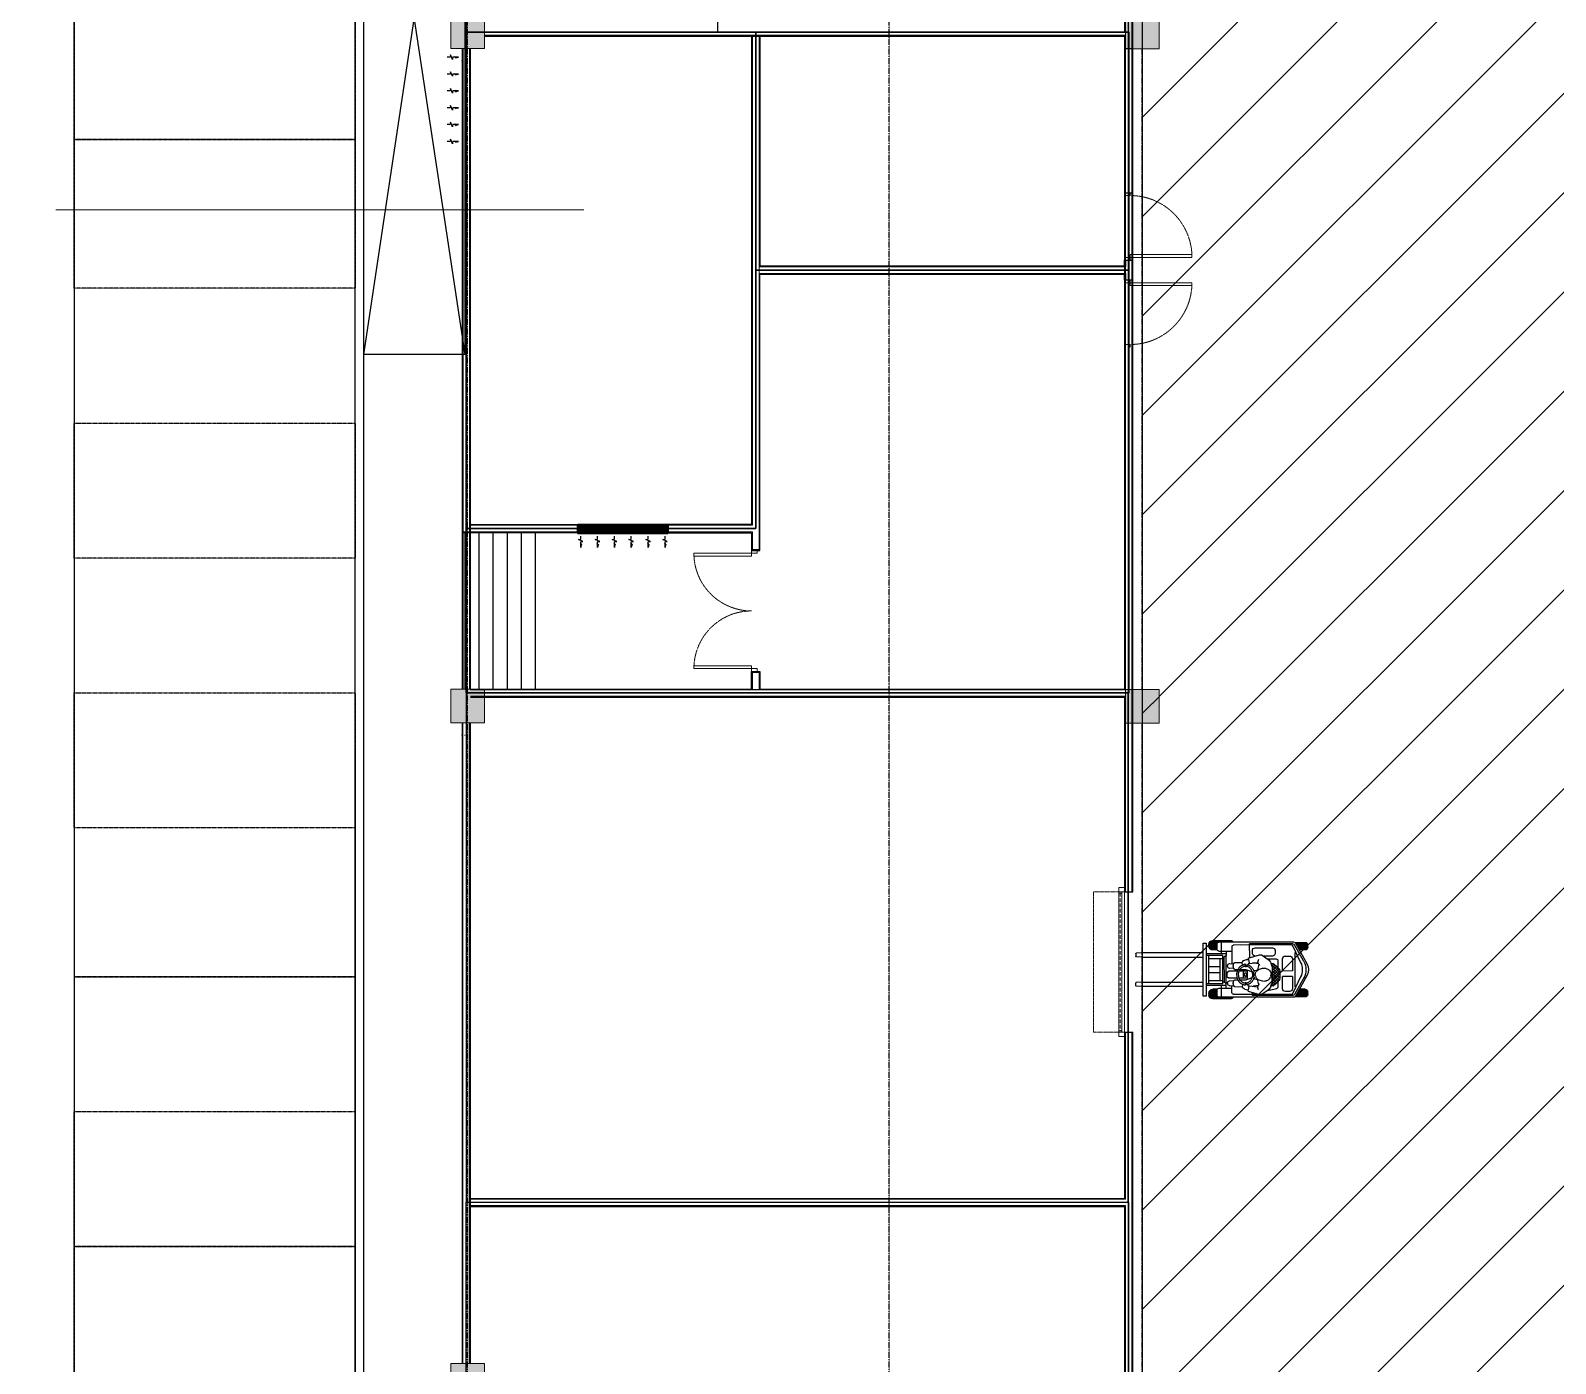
# Model space of a CAD drawing. Header units: inches. Extents: x 30871 to 1364211, y -265788 to 330728.
# Drawn here: x 167807 to 194935, y 198998 to 222717 of the extents above; entities that cross this region are included whole.
import ezdxf

# ---------------------------------------------------------------- set-up
doc = ezdxf.new("R2010")
doc.units = ezdxf.units.IN
doc.header["$MEASUREMENT"] = 0
doc.set_wipeout_variables(frame=1)
for name, pattern in [('$3$HIDDEN2', [0.1875, 0.125, -0.0625]), ('CENTER', [2, 1.25, -0.25, 0.25, -0.25]), ('DASH', [0.35, 0.25, -0.1]), ('HIDDEN2', [0.1875, 0.125, -0.0625]), ('XR_Phase 2$0$HIDDEN2', [0.1875, 0.125, -0.0625])]:
    doc.linetypes.add(name, pattern=pattern)
for name, color, linetype, lineweight in [('A-_ANOT----_T-', 7, 'Continuous', 0), ('A-_ANOTCOLMN_D-', 3, 'Continuous', 0), ('A-_AREAHTCH', 7, 'Continuous', 0), ('A-DETL-GENF', 1, 'Continuous', 9), ('A-DETL-GENF-HDLN', 1, 'DASH', 9), ('A-DOOR', 7, 'Continuous', 0), ('A-FLOR', 1, 'Continuous', 9)]:
    doc.layers.add(name, color=color, linetype=linetype, lineweight=lineweight)
for name, color, linetype in [('A-_ANOTGRID----_', 8, 'CENTER'), ('A-HATCH', 8, 'Continuous'), ('A-PARKING LOTS', 251, 'Continuous'), ('A-STAIR', 1, 'Continuous'), ('A-WALL', 7, 'Continuous'), ('M-DIFF-SUPP', 1, 'Continuous')]:
    doc.layers.add(name, color=color, linetype=linetype)
doc.layers.add('AREA-HID', color=7, linetype='Continuous', plot=False)

# ---------------------------------------------------------------- blocks, each defined once
blk = doc.blocks.new('A$C01DD107A')
for points in [[(-35700, 312), (-35700, -288), (-36300, -288), (-36300, 312)], [(-23700, 306), (-23700, -294), (-24300, -294), (-24300, 306)]]:
    blk.add_wipeout(points).dxf.layer = 'A-_ANOTCOLMN_D-'
for points in [[(-35700, -11688), (-35700, -12288), (-36300, -12288), (-36300, -11688)], [(-23700, -11694), (-23700, -12294), (-24300, -12294), (-24300, -11694)], [(-35700, -23688), (-35700, -24288), (-36300, -24288), (-36300, -23688)]]:
    blk.add_wipeout(points).translate(0, 0, 0).dxf.layer = 'A-_ANOTCOLMN_D-'
at = {"layer": 'A-_ANOTCOLMN_D-'}
h = blk.add_hatch(color=256, dxfattribs=at)
h.dxf.hatch_style = 1
h.paths.add_polyline_path([(-35700, -288), (-36300, -288), (-36300, 312), (-35700, 312)])
h = blk.add_hatch(color=256, dxfattribs=at)
h.dxf.hatch_style = 1
h.paths.add_polyline_path([(-23700, -294), (-24300, -294), (-24300, 306), (-23700, 306)])
h = blk.add_hatch(color=256, dxfattribs=at)
h.dxf.hatch_style = 1
h.paths.add_polyline_path([(-35700, -12288), (-36300, -12288), (-36300, -11688), (-35700, -11688)])
h = blk.add_hatch(color=256, dxfattribs=at)
h.dxf.hatch_style = 1
h.paths.add_polyline_path([(-23700, -12294), (-24300, -12294), (-24300, -11694), (-23700, -11694)])
h = blk.add_hatch(color=256, dxfattribs=at)
h.dxf.hatch_style = 1
h.paths.add_polyline_path([(-35700, -24288), (-36300, -24288), (-36300, -23688), (-35700, -23688)])
for points in [[(-35700, -288), (-36300, -288), (-36300, 312), (-35700, 312)], [(-23700, -294), (-24300, -294), (-24300, 306), (-23700, 306)]]:
    blk.add_lwpolyline(points, close=True, dxfattribs=at)
at = {"layer": 'A-_ANOTCOLMN_D-', "elevation": 0}
for points in [[(-35700, -12288), (-36300, -12288), (-36300, -11688), (-35700, -11688)], [(-23700, -12294), (-24300, -12294), (-24300, -11694), (-23700, -11694)], [(-35700, -24288), (-36300, -24288), (-36300, -23688), (-35700, -23688)]]:
    blk.add_lwpolyline(points, close=True, dxfattribs=at)
blk = doc.blocks.new('A$C3F4B6242_2')
at = {"color": 8, "linetype": 'Continuous'}
for p, q in [((259, 2069), (240, 2032)), ((320, 1970), (243, 2019)), ((356, 2041), (272, 2074)), ((320, 1970), (1297, 1463)), ((1334, 1534), (356, 2041)), ((1411, 1685), (980, 852)), ((1024, 829), (1456, 1662)), ((1456, 1662), (1411, 1685)), ((1487, 1612), (1560, 1658)), ((1508, 1601), (1585, 1651)), ((1606, 1640), (1528, 1591)), ((1626, 1630), (1549, 1580)), ((1860, 1508), (1585, 1651)), ((1, 1571), (20, 1608)), ((80, 1508), (4, 1558)), ((117, 1579), (33, 1612)), ((1058, 1002), (80, 1508)), ((117, 1579), (1094, 1073)), ((1399, 1444), (1169, 1000)), ((1617, 1331), (1355, 1467)), ((1684, 1330), (1369, 1494)), ((1594, 1287), (1376, 1400)), ((1478, 1595), (1491, 1621)), ((1611, 1537), (1482, 1603)), ((1483, 1603), (1487, 1517)), ((1615, 1546), (1486, 1612)), ((1503, 1592), (1507, 1501)), ((1574, 1466), (1507, 1501)), ((1528, 1490), (1524, 1582)), ((1548, 1479), (1544, 1571)), ((1569, 1469), (1565, 1561)), ((1647, 1619), (1569, 1569)), ((1624, 1563), (1579, 1475)), ((1588, 1493), (1585, 1550)), ((1667, 1608), (1590, 1559)), ((1592, 1435), (1800, 1327)), ((1723, 1579), (1613, 1367)), ((1688, 1598), (1659, 1579)), ((2854, 960), (1665, 1576)), ((1707, 1375), (1670, 1304)), ((1708, 1587), (1679, 1568)), ((1729, 1576), (1700, 1558)), ((1749, 1566), (1720, 1547)), ((1770, 1555), (1741, 1536)), ((1790, 1545), (1761, 1526)), ((1837, 1397), (1779, 1286)), ((1811, 1534), (1782, 1515)), ((1831, 1523), (1802, 1505)), ((1852, 1513), (1823, 1494)), ((1871, 1501), (1843, 1483)), ((1885, 1487), (1864, 1473)), ((2278, 1202), (1877, 1410)), ((1434, 1088), (1261, 1178)), ((1307, 1266), (1480, 1177)), ((1365, 955), (1549, 1310)), ((1617, 1331), (1387, 887)), ((1630, 1291), (1427, 900)), ((1670, 1304), (1440, 860)), ((1628, 1178), (1600, 1125)), ((1630, 1291), (1603, 1305)), ((1670, 1304), (1630, 1291)), ((1799, 1124), (1668, 1191)), ((1687, 1280), (1693, 1290)), ((1769, 1199), (1703, 1230)), ((1748, 1304), (1806, 1270)), ((1763, 1074), (1782, 1104)), ((1777, 1173), (1827, 1147)), ((1777, 1173), (1777, 1173)), ((1782, 1104), (1793, 1118)), ((1793, 1118), (1806, 1131)), ((1804, 1084), (1813, 1096)), ((1806, 1131), (1821, 1143)), ((1813, 1096), (1824, 1106)), ((1821, 1143), (1837, 1153)), ((1824, 1106), (1835, 1116)), ((1962, 1039), (1827, 1109)), ((1832, 1279), (1951, 1218)), ((1835, 1116), (1848, 1124)), ((1837, 1153), (1853, 1162)), ((1848, 1124), (1861, 1132)), ((1853, 1162), (1871, 1169)), ((1858, 1131), (1954, 1081)), ((1861, 1132), (1874, 1137)), ((1871, 1169), (1888, 1174)), ((1874, 1137), (1888, 1142)), ((1888, 1174), (1906, 1177)), ((1888, 1142), (1902, 1144)), ((1902, 1144), (1916, 1146)), ((1906, 1177), (1923, 1177)), ((1916, 1146), (1929, 1145)), ((1923, 1177), (1940, 1176)), ((1929, 1145), (1942, 1143)), ((1933, 1177), (1954, 1223)), ((1940, 1176), (1956, 1173)), ((1942, 1143), (1954, 1140)), ((1954, 1140), (1965, 1136)), ((1956, 1226), (1967, 1232)), ((1956, 1173), (1972, 1168)), ((1966, 1174), (1960, 1172)), ((1966, 1129), (1965, 1134)), ((1968, 1140), (1999, 1157)), ((1999, 1157), (1971, 1174)), ((1972, 1168), (1985, 1162)), ((2056, 1157), (1974, 1124)), ((1981, 1127), (2000, 1112)), ((1985, 1162), (1985, 1162)), ((2000, 1112), (2008, 1102)), ((2008, 1102), (2016, 1092)), ((2009, 1237), (2044, 1229)), ((2016, 1141), (2031, 1125)), ((2016, 1092), (2023, 1080)), ((2031, 1125), (2038, 1116)), ((2038, 1116), (2045, 1106)), ((2044, 1229), (2073, 1219)), ((2045, 1106), (2050, 1095)), ((2050, 1095), (2055, 1084)), ((2056, 1157), (2054, 1147)), ((2054, 1147), (2197, 1095)), ((2073, 1218), (2057, 1158)), ((2079, 1242), (2073, 1219)), ((2079, 1242), (2285, 1200)), ((2197, 1064), (2119, 1123)), ((2184, 1273), (2159, 1226)), ((2226, 1212), (2174, 1255)), ((2823, 942), (2184, 1273)), ((2234, 1133), (2196, 1096)), ((2197, 1095), (2197, 1052)), ((2787, 938), (2319, 1181)), ((2326, 1169), (2387, 1054)), ((2513, 972), (2365, 1096)), ((980, 852), (1024, 829)), ((1091, 849), (1078, 823)), ((1211, 765), (1082, 832)), ((1083, 831), (1087, 745)), ((1216, 774), (1087, 841)), ((1088, 840), (1160, 887)), ((1104, 821), (1108, 729)), ((1108, 830), (1185, 879)), ((1426, 833), (1111, 996)), ((1387, 887), (1125, 1023)), ((1206, 869), (1129, 819)), ((1226, 858), (1149, 808)), ((1247, 847), (1170, 798)), ((1252, 845), (1186, 879)), ((1238, 818), (1190, 787)), ((1192, 1044), (1410, 932)), ((1248, 836), (1202, 748)), ((1355, 870), (1245, 658)), ((1288, 849), (1497, 740)), ((1427, 900), (1401, 914)), ((1403, 789), (1440, 860)), ((1440, 860), (1427, 900)), ((1460, 670), (1600, 939)), ((1552, 1018), (1547, 1007)), ((1567, 954), (1628, 926)), ((1664, 997), (1601, 1034)), ((1744, 1016), (1613, 1085)), ((1635, 900), (1755, 838)), ((1691, 1006), (1742, 980)), ((1691, 1006), (1691, 1006)), ((1742, 987), (1743, 1006)), ((1743, 968), (1742, 987)), ((1743, 1006), (1746, 1024)), ((1745, 950), (1743, 968)), ((1750, 932), (1745, 950)), ((1746, 1024), (1750, 1042)), ((1750, 1042), (1756, 1059)), ((1757, 915), (1750, 932)), ((1750, 828), (1752, 816)), ((1779, 879), (1751, 832)), ((1756, 1059), (1763, 1074)), ((1765, 899), (1757, 915)), ((1763, 1074), (1763, 1074)), ((1775, 884), (1765, 899)), ((1771, 991), (1772, 1006)), ((1907, 932), (1771, 1002)), ((1771, 976), (1771, 991)), ((1773, 961), (1771, 976)), ((1772, 1006), (1775, 1021)), ((1772, 964), (1868, 914)), ((1776, 947), (1773, 961)), ((1775, 1021), (1779, 1035)), ((1786, 871), (1775, 884)), ((1780, 933), (1776, 947)), ((1779, 1035), (1783, 1048)), ((1786, 920), (1780, 933)), ((1783, 1048), (1789, 1061)), ((1793, 908), (1786, 920)), ((1798, 860), (1786, 871)), ((1789, 1061), (1804, 1084)), ((1789, 1061), (1789, 1061)), ((1801, 898), (1793, 908)), ((1798, 851), (1796, 862)), ((1824, 843), (1798, 860)), ((1810, 888), (1801, 898)), ((1831, 833), (1801, 846)), ((1830, 874), (1810, 888)), ((1824, 843), (1824, 843)), ((1827, 868), (1831, 833)), ((1835, 876), (1830, 874)), ((1864, 786), (1844, 873)), ((1900, 1071), (1845, 964)), ((1856, 862), (1845, 866)), ((1864, 830), (1853, 832)), ((1868, 859), (1856, 862)), ((1875, 828), (1864, 830)), ((1868, 914), (1989, 902)), ((1881, 858), (1868, 859)), ((1887, 828), (1875, 828)), ((1880, 1001), (1881, 1004)), ((1880, 998), (1880, 1001)), ((1880, 995), (1880, 998)), ((1880, 992), (1880, 995)), ((1881, 989), (1880, 992)), ((1881, 1004), (1882, 1006)), ((1881, 986), (1881, 989)), ((1882, 984), (1881, 986)), ((1894, 858), (1881, 858)), ((1882, 1006), (1883, 1009)), ((1884, 982), (1882, 984)), ((1883, 1009), (1884, 1012)), ((1884, 1012), (1887, 1016)), ((1884, 1012), (1884, 1012)), ((1885, 980), (1884, 982)), ((1887, 978), (1885, 980)), ((1887, 1016), (1889, 1019)), ((1890, 976), (1887, 978)), ((1899, 828), (1887, 828)), ((1889, 1019), (1891, 1021)), ((1892, 975), (1890, 976)), ((1890, 976), (1890, 976)), ((1891, 1021), (1893, 1023)), ((1895, 974), (1892, 975)), ((1893, 1023), (1895, 1025)), ((1908, 859), (1894, 858)), ((1895, 1025), (1898, 1026)), ((1897, 974), (1895, 974)), ((1899, 974), (1897, 974)), ((1898, 1026), (1900, 1028)), ((1902, 974), (1899, 974)), ((1911, 829), (1899, 828)), ((1900, 1028), (1903, 1028)), ((1904, 975), (1902, 974)), ((1903, 1028), (1905, 1029)), ((1907, 975), (1904, 975)), ((1905, 1029), (1908, 1029)), ((1962, 1039), (1907, 932)), ((1910, 977), (1907, 975)), ((1908, 1029), (1910, 1029)), ((1921, 862), (1908, 859)), ((1910, 1029), (1913, 1029)), ((1912, 978), (1910, 977)), ((1923, 831), (1911, 829)), ((1915, 980), (1912, 978)), ((1913, 1029), (1915, 1028)), ((1915, 1028), (1917, 1027)), ((1917, 982), (1915, 980)), ((1917, 1027), (1917, 1027)), ((1917, 1027), (1920, 1025)), ((1919, 984), (1917, 982)), ((1921, 987), (1919, 984)), ((1920, 1025), (1922, 1023)), ((1924, 991), (1921, 987)), ((1935, 866), (1921, 862)), ((1922, 1023), (1924, 1021)), ((1934, 835), (1923, 831)), ((1924, 1021), (1925, 1019)), ((1925, 994), (1924, 991)), ((1925, 1019), (1926, 1017)), ((1926, 997), (1925, 994)), ((1926, 1017), (1927, 1014)), ((1927, 999), (1926, 997)), ((1927, 1014), (1927, 1011)), ((1927, 1011), (1928, 1008)), ((1928, 1008), (1927, 1005)), ((1927, 1005), (1927, 1002)), ((1927, 1002), (1927, 999)), ((1946, 839), (1934, 835)), ((1948, 872), (1935, 866)), ((1958, 844), (1946, 839)), ((1961, 879), (1948, 872)), ((1954, 1081), (2034, 990)), ((1969, 849), (1958, 844)), ((1973, 888), (1961, 879)), ((1980, 856), (1969, 849)), ((1984, 897), (1973, 888)), ((1990, 863), (1980, 856)), ((1994, 908), (1984, 897)), ((2000, 871), (1990, 863)), ((2003, 919), (1994, 908)), ((2017, 888), (2000, 871)), ((2018, 942), (2003, 919)), ((2019, 899), (2013, 860)), ((2013, 860), (2051, 826)), ((2024, 955), (2018, 942)), ((2018, 942), (2018, 942)), ((2023, 1080), (2028, 1067)), ((2029, 968), (2024, 955)), ((2033, 934), (2025, 918)), ((2028, 1067), (2032, 1054)), ((2032, 981), (2029, 968)), ((2031, 732), (2051, 826)), ((2032, 1054), (2035, 1039)), ((2035, 996), (2032, 981)), ((2033, 934), (2041, 950)), ((2035, 1039), (2037, 1025)), ((2037, 1010), (2035, 996)), ((2037, 1025), (2037, 1010)), ((2051, 901), (2048, 878)), ((2052, 850), (2067, 811)), ((2052, 825), (2121, 762)), ((2053, 966), (2082, 993)), ((2055, 1084), (2059, 1073)), ((2059, 1073), (2063, 1061)), ((2065, 986), (2062, 974)), ((2063, 1061), (2065, 1048)), ((2065, 1048), (2067, 1036)), ((2066, 998), (2065, 986)), ((2067, 1011), (2066, 998)), ((2067, 1036), (2067, 1023)), ((2067, 1023), (2067, 1011)), ((2071, 938), (2087, 954)), ((2082, 993), (2131, 982)), ((2113, 967), (2153, 977)), ((2197, 1052), (2131, 982)), ((2133, 982), (2224, 962)), ((2197, 1051), (2198, 1028)), ((2224, 962), (2260, 945)), ((2282, 928), (2308, 895)), ((2317, 814), (2307, 792)), ((2321, 863), (2322, 844)), ((2378, 886), (2327, 784)), ((2475, 845), (2335, 801)), ((2462, 876), (2356, 842)), ((2360, 850), (2417, 669)), ((2449, 907), (2376, 884)), ((2381, 893), (2439, 711)), ((2399, 977), (2388, 919)), ((2436, 938), (2389, 923)), ((2395, 958), (2460, 753)), ((2410, 964), (2396, 960)), ((2430, 954), (2398, 971)), ((2430, 954), (2477, 841)), ((2437, 938), (2481, 798)), ((2474, 848), (2520, 936)), ((2603, 921), (2505, 730)), ((2660, 649), (2759, 840)), ((2737, 907), (2671, 942)), ((2794, 587), (2803, 908)), ((2852, 577), (2839, 914)), ((3026, 866), (2865, 949)), ((2881, 504), (2870, 932)), ((3041, 788), (2871, 876)), ((3037, 779), (2872, 864)), ((2893, 853), (2872, 840)), ((2914, 843), (2873, 816)), ((2877, 873), (2874, 945)), ((2934, 832), (2874, 793)), ((2955, 821), (2894, 782)), ((2898, 862), (2895, 934)), ((2918, 851), (2915, 924)), ((2939, 841), (2936, 913)), ((2959, 830), (2956, 902)), ((2980, 820), (2977, 892)), ((3000, 809), (2997, 881)), ((3021, 798), (3018, 870)), ((3041, 788), (3038, 857)), ((1108, 729), (1383, 586)), ((1128, 718), (1124, 810)), ((1149, 708), (1145, 800)), ((1169, 697), (1165, 789)), ((1190, 687), (1186, 778)), ((1210, 676), (1209, 711)), ((2404, 92), (1215, 707)), ((1231, 665), (1229, 700)), ((1251, 655), (1250, 689)), ((1272, 644), (1270, 679)), ((1292, 633), (1291, 668)), ((1313, 623), (1311, 657)), ((1333, 612), (1332, 647)), ((1354, 602), (1352, 636)), ((1374, 591), (1373, 626)), ((1395, 582), (1393, 615)), ((1415, 579), (1414, 604)), ((1580, 575), (1473, 630)), ((2383, 159), (1580, 575)), ((1830, 698), (1717, 481)), ((1772, 779), (1798, 755)), ((1798, 755), (1823, 737)), ((1808, 719), (1823, 737)), ((1808, 719), (1961, 574)), ((1839, 607), (1817, 565)), ((1824, 738), (1863, 785)), ((1864, 786), (1871, 794)), ((1871, 794), (1996, 708)), ((2022, 725), (1926, 756)), ((1986, 655), (1994, 708)), ((1996, 708), (2031, 732)), ((2010, 559), (2139, 576)), ((2033, 733), (2051, 745)), ((2176, 489), (2035, 562)), ((2121, 762), (2155, 742)), ((2121, 574), (2261, 501)), ((2181, 735), (2223, 732)), ((2209, 610), (2250, 653)), ((2214, 616), (2246, 599)), ((2222, 624), (2226, 609)), ((2428, 690), (2224, 626)), ((2366, 626), (2246, 599)), ((2248, 650), (2263, 603)), ((2257, 740), (2274, 750)), ((2403, 648), (2262, 603)), ((2450, 732), (2268, 674)), ((2271, 680), (2327, 784)), ((2273, 683), (2296, 610)), ((2471, 774), (2291, 717)), ((2295, 771), (2307, 792)), ((2295, 724), (2328, 617)), ((2302, 514), (2359, 624)), ((2483, 813), (2313, 759)), ((2317, 765), (2361, 625)), ((2338, 807), (2392, 637)), ((2459, 641), (2360, 450)), ((2413, 662), (2475, 781)), ((2614, 560), (2459, 641)), ((2660, 649), (2505, 730)), ((2788, 787), (2507, 245)), ((2515, 369), (2614, 560)), ((2964, 746), (2874, 793)), ((2975, 811), (2915, 772)), ((2996, 800), (2935, 761)), ((3016, 789), (2956, 751)), ((3037, 779), (2978, 741)), ((3047, 799), (3031, 768)), ((2401, 127), (1717, 481)), ((1838, 497), (2108, 357)), ((2175, 379), (2197, 421)), ((2381, 383), (2448, 348)), ((2417, 163), (2674, 356)), ((2716, 314), (2433, 130)), ((2436, 94), (2792, 332)), ((2419, 88), (2580, 5)), ((2489, 122), (2428, 83)), ((2509, 112), (2448, 73)), ((2530, 101), (2469, 62)), ((2653, 37), (2483, 126)), ((2550, 91), (2489, 52)), ((2657, 46), (2492, 132)), ((2493, 131), (2493, 133)), ((2571, 80), (2510, 41)), ((2514, 121), (2513, 146)), ((2591, 69), (2530, 30)), ((2534, 110), (2532, 159)), ((2612, 59), (2551, 20)), ((2642, 125), (2552, 171)), ((2555, 99), (2552, 171)), ((2575, 89), (2572, 161)), ((2632, 48), (2572, 9)), ((2596, 78), (2593, 150)), ((2653, 37), (2594, 0)), ((2616, 68), (2613, 140)), ((2637, 57), (2634, 129)), ((2663, 57), (2647, 26)), ((2657, 46), (2654, 116))]:
    blk.add_line(p, q, dxfattribs=at)
for centre, radius, start, end in [((249, 2028), 10, 152.5777, 236.8658), ((268, 2065), 10, 68.3145, 152.6364), ((325, 1978), 10, 236.8483, 242.557), ((353, 2031), 10, 62.6481, 68.3618), ((1553, 1589), 70, 62.6165, 152.6165), ((10, 1566), 10, 152.6112, 236.9314), ((29, 1603), 10, 68.3356, 152.5989), ((86, 1516), 10, 236.867, 242.5698), ((113, 1570), 10, 62.6481, 68.3618), ((1540, 1563), 70, 152.6173, 242.6107), ((1605, 1461), 30, 152.6231, 242.6183), ((1651, 1549), 30, 62.6189, 152.617), ((1863, 1383), 30, 62.6121, 152.6195), ((1828, 1446), 70, 7.4616, 62.6165), ((1627, 1111), 30, 152.6243, 242.6169), ((1654, 1164), 30, 62.6154, 152.6204), ((1718, 1262), 35, 149.4408, 245.1779), ((1728, 1269), 40, 59.9305, 149.4356), ((1850, 1190), 81.1, 169.9868, 172.7522), ((1835, 1192), 65.9, 172.998, 176.4557), ((1828, 1192), 58.9, 176.3256, 179.5667), ((1815, 1192), 46.5, 179.5032, 183.51), ((1810, 1192), 41.1, 183.5563, 187.2184), ((1801, 1191), 32.3, 187.4647, 191.8592), ((1798, 1190), 28.8, 191.3029, 195.2041), ((1859, 1188), 90.7, 166.0125, 170.1632), ((1879, 1183), 112, 162.8864, 165.9172), ((1784, 1185), 14.2, 211.3584, 225.8172), ((1891, 1180), 124, 156.9342, 162.9379), ((1782, 1183), 11, 225.7049, 242.5976), ((1908, 1173), 142, 152.6174, 156.9292), ((1907, 1173), 141, 149.8759, 152.6145), ((1901, 1176), 134, 146.7646, 149.893), ((1900, 1177), 133, 141.2413, 146.7478), ((1860, 1209), 81.6, 130.1068, 141.2339), ((1817, 1295), 30, 243.3044, 243.6381), ((1847, 1224), 62, 126.1219, 130.1357), ((1838, 1237), 45.7, 120.8156, 126.0953), ((1834, 1244), 37.7, 113.6582, 120.8302), ((1828, 1257), 23.7, 103.6444, 113.6522), ((1826, 1263), 17.4, 86.0089, 103.6677), ((1827, 1270), 11.1, 62.5955, 85.9633), ((1959, 1221), 6, 117.874, 156.2274), ((1971, 1135), 6, 119.7533, 186.3713), ((1968, 1169), 6, 58.7164, 115.7847), ((1972, 1130), 6, 186.382, 291.6955), ((1995, 1179), 60, 76.6028, 117.9024), ((1921, 1035), 142, 58.2818, 63.0953), ((2273, 1142), 60, 27.6363, 78.5583), ((1140, 791), 70, 152.6169, 242.6113), ((1153, 817), 70, 62.6165, 152.6147), ((1274, 822), 30, 62.6142, 152.6174), ((1583, 991), 40, 155.8017, 245.2968), ((1584, 1003), 35, 60.046, 155.7984), ((1709, 917), 81.6, 163.9979, 175.1173), ((1689, 919), 62, 175.0997, 179.1166), ((1673, 919), 45.7, 179.0856, 184.371), ((1665, 919), 37.7, 184.3805, 191.5525), ((1651, 916), 23.7, 191.5698, 201.571), ((1645, 914), 17.4, 201.6216, 219.2675), ((1758, 903), 133, 158.4851, 163.992), ((1640, 910), 11.1, 219.3395, 242.7407), ((1759, 903), 134, 155.3554, 158.4849), ((1765, 900), 141, 152.5954, 155.3358), ((1766, 899), 142, 148.3079, 152.6199), ((1751, 909), 124, 142.2931, 148.2981), ((1741, 916), 112, 139.307, 142.3311), ((1725, 930), 90.7, 135.1151, 139.2695), ((1718, 937), 81.1, 132.3562, 135.1155), ((1708, 948), 65.9, 128.8718, 132.342), ((1704, 954), 58.9, 125.6877, 128.9222), ((1697, 964), 46.5, 121.6285, 125.6292), ((1694, 968), 41.1, 117.9839, 121.6603), ((1690, 976), 32.3, 113.5871, 117.9669), ((1688, 979), 28.8, 109.6976, 113.5982), ((1686, 984), 23.3, 105.2206, 109.7356), ((1686, 987), 20.8, 99.9268, 105.1225), ((1685, 991), 16.7, 94.0081, 100.028), ((1685, 993), 14.2, 79.4612, 93.9083), ((1685, 997), 11, 62.6214, 79.5198), ((1756, 829), 6, 149.0355, 187.3425), ((1811, 824), 60, 187.3246, 228.6212), ((1804, 852), 6, 189.5464, 246.6448), ((1884, 961), 133, 242.9652, 245.9522), ((1833, 869), 6, 118.8731, 185.4086), ((1838, 871), 6, 13.6, 118.8441), ((2078, 891), 60, 152.6292, 171.833), ((2095, 922), 60, 133.3942, 152.6101), ((2108, 871), 60, 173.2191, 200.7697), ((2111, 894), 60, 132.0131, 173.2207), ((2128, 909), 60, 104.4642, 132.0124), ((2235, 891), 60, 38.5135, 65.098), ((2261, 858), 60, 4.8989, 38.4962), ((2262, 839), 60, 335.9646, 4.9091), ((2270, 940), 120, 333.6324, 349.9692), ((2280, 998), 120, 349.9681, 27.6292), ((2413, 813), 70, 332.6214, 22.8139), ((2493, 949), 30, 332.6262, 50.0843), ((2648, 898), 50, 62.6175, 152.6174), ((2714, 863), 50, 332.6112, 62.6112), ((2773, 912), 30, 352.773, 62.6141), ((2809, 915), 30, 357.4851, 62.6079), ((2840, 933), 30, 357.4976, 62.5955), ((3003, 822), 50, 332.6112, 62.6112), ((1229, 734), 30, 152.5976, 242.6121), ((1415, 649), 70, 242.6149, 297.765), ((1487, 657), 30, 152.6237, 242.6179), ((1861, 542), 50, 152.611, 242.6111), ((1883, 584), 50, 62.6134, 152.619), ((2002, 618), 60, 226.6796, 277.6), ((2123, 695), 120, 277.6016, 315.2643), ((2185, 795), 60, 240.1497, 266.7392), ((2227, 792), 60, 266.7328, 300.3291), ((2165, 737), 120, 315.2643, 331.6016), ((2243, 802), 60, 300.3378, 329.2719), ((2351, 694), 70, 282.4221, 332.6139), ((2494, 596), 300, 306.8977, 358.3338), ((2552, 566), 300, 303.0867, 2.1473), ((2987, 791), 50, 242.6167, 332.6157), ((2131, 402), 50, 242.6187, 332.61), ((2153, 444), 50, 332.6168, 62.6255), ((2275, 528), 30, 242.6142, 332.6174), ((2404, 427), 50, 152.6168, 242.6255), ((2471, 392), 50, 242.6155, 332.6169), ((2681, 498), 200, 303.6748, 1.5572), ((2397, 185), 30, 242.6173, 312.4591), ((2414, 154), 30, 242.6176, 307.7151), ((2418, 118), 30, 242.6111, 307.7217), ((2603, 49), 50, 242.6168, 332.6157), ((2619, 80), 50, 332.6265, 62.6158)]:
    blk.add_arc(centre, radius, start, end, dxfattribs=at)
blk = doc.blocks.new('XR_Phase 2$0$A$C73701B03')
for p, q in [((450, 2550), (450, 100)), ((500, 2550), (500, 100))]:
    blk.add_line(p, q)
at = {"linetype": 'XR_Phase 2$0$HIDDEN2', "ltscale": 500}
blk.add_line((475, 2550), (475, 100), dxfattribs=at)
at = {"ltscale": 5}
blk.add_line((550, 75), (550, 2575), dxfattribs=at)
at = {"color": 8, "linetype": 'HIDDEN2'}
blk.add_lwpolyline([(450, 2575), (0, 2575), (0, 75), (450, 75), (450, 2575)], dxfattribs=at)
at = {"color": 4}
for points in [[(550, 2575), (450, 2575), (450, 2650), (550, 2650)], [(550, 75), (450, 75), (450, 0), (550, 0)]]:
    blk.add_lwpolyline(points, close=True, dxfattribs=at)
for points in [[(450, 2575), (450, 2550), (500, 2550), (500, 2575), (450, 2575)], [(450, 75), (450, 100), (500, 100), (500, 75), (450, 75)]]:
    blk.add_lwpolyline(points)
blk = doc.blocks.new('Double door - 2_15 x 2_2 m_-1281354-1ST FLOOR LEVEL')
at = {"layer": 'A-DETL-GENF'}
for p, q in [((-1025, -75), (-975, -75)), ((-1025, -1100), (-1025, -75)), ((-975, -75), (-975, -1100)), ((975, -75), (1025, -75)), ((975, -1100), (975, -75)), ((1025, -75), (1025, -1100)), ((-975, -1100), (-1025, -1100)), ((1025, -1100), (975, -1100))]:
    blk.add_line(p, q, dxfattribs=at)
at = {"layer": 'A-DETL-GENF-HDLN'}
for centre, start, end in [((-1025, -75), 270, 0), ((1025, -75), 180, 270)]:
    blk.add_arc(centre, 1025, start, end, dxfattribs=at)
at = {"layer": 'A-DOOR'}
for p, q in [((-1075, 25), (-1025, 25)), ((-1075, -75), (-1075, 25)), ((-1025, 25), (-1025, -75)), ((1025, 25), (1075, 25)), ((1025, -75), (1025, 25)), ((1075, 25), (1075, -75)), ((-1025, -75), (-1075, -75)), ((1075, -75), (1025, -75))]:
    blk.add_line(p, q, dxfattribs=at)
blk = doc.blocks.new('*U273')
h = blk.add_hatch()
h.set_pattern_fill('ANSI31', color=8, style=0)
h.paths.add_polyline_path([(-8, 0), (8, 0), (8, -1.5), (-8, -1.5)])
blk.add_line((-0.33, 0), (0.33, 0))
for points in [[(-8.13, 0), (-8, 0.13), (8, 0.13), (8.13, 0)], [(-8, 0), (8, 0), (8, -1.5), (-8, -1.5)]]:
    blk.add_lwpolyline(points, close=True)
blk = doc.blocks.new('*U272')
at = {"color": 1}
for p, q in [((-5.27, 0.95), (-4.73, 0.69)), ((-3.27, 0.95), (-2.73, 0.69)), ((-1.27, 0.95), (-0.73, 0.69)), ((0.73, 0.95), (1.27, 0.69)), ((2.73, 0.95), (3.27, 0.69)), ((4.73, 0.95), (5.27, 0.69))]:
    blk.add_line(p, q, dxfattribs=at)
at = {"color": 7}
for points in [[(-4.93, 1.16), (-5.1, 1.33, 0.142737), (-5, 1.65), (-5, 0.99, -0.294453), (-5.27, 0.95), (-4.73, 0.69, 0.292174), (-5, 0.66), (-5, 0.3)], [(-2.93, 1.16), (-3.1, 1.33, 0.142737), (-3, 1.65), (-3, 0.99, -0.294453), (-3.27, 0.95), (-2.73, 0.69, 0.292174), (-3, 0.66), (-3, 0.3)], [(-0.93, 1.16), (-1.1, 1.33, 0.142737), (-1, 1.65), (-1, 0.99, -0.294453), (-1.27, 0.95), (-0.73, 0.69, 0.292174), (-1, 0.66), (-1, 0.3)], [(1.07, 1.16), (0.9, 1.33, 0.142737), (1, 1.65), (1, 0.99, -0.294453), (0.73, 0.95), (1.27, 0.69, 0.292174), (1, 0.66), (1, 0.3)], [(3.07, 1.16), (2.9, 1.33, 0.142737), (3, 1.65), (3, 0.99, -0.294453), (2.73, 0.95), (3.27, 0.69, 0.292174), (3, 0.66), (3, 0.3)], [(5.07, 1.16), (4.9, 1.33, 0.142737), (5, 1.65), (5, 0.99, -0.294453), (4.73, 0.95), (5.27, 0.69, 0.292174), (5, 0.66), (5, 0.3)]]:
    blk.add_lwpolyline(points, format="xyb", dxfattribs=at)
blk = doc.blocks.new('Single door - 1_2 x 2_4 m_-1246952-1ST FLOOR LEVEL')
at = {"layer": 'A-DETL-GENF'}
for p, q in [((-550, 1200), (-550, 100)), ((-500, 1200), (-550, 1200)), ((-500, 100), (-500, 1200)), ((-550, 100), (-500, 100))]:
    blk.add_line(p, q, dxfattribs=at)
at = {"layer": 'A-DETL-GENF-HDLN'}
blk.add_arc((-550, 100), 1100, 360, 90, dxfattribs=at)
at = {"layer": 'A-DOOR'}
for p, q in [((-550, 100), (-600, 100)), ((-600, 0), (-550, 0)), ((-550, 0), (-550, 100)), ((600, 100), (550, 100)), ((550, 100), (550, 0)), ((550, 0), (600, 0))]:
    blk.add_line(p, q, dxfattribs=at)
blk = doc.blocks.new('*U274')
at = {"color": 1}
for p, q in [((-5.27, 1.03), (-4.73, 1.29)), ((-3.27, 1.03), (-2.73, 1.29)), ((-1.27, 1.03), (-0.73, 1.29)), ((0.73, 1.03), (1.27, 1.29)), ((2.73, 1.03), (3.27, 1.29)), ((4.73, 1.03), (5.27, 1.29))]:
    blk.add_line(p, q, dxfattribs=at)
at = {"color": 7}
for points in [[(-4.93, 0.82), (-5.1, 0.65, -0.142737), (-5, 0.32), (-5, 0.99, 0.294453), (-5.27, 1.03), (-4.73, 1.29, -0.292174), (-5, 1.32), (-5, 1.68)], [(-2.93, 0.82), (-3.1, 0.65, -0.142737), (-3, 0.32), (-3, 0.99, 0.294453), (-3.27, 1.03), (-2.73, 1.29, -0.292174), (-3, 1.32), (-3, 1.68)], [(-0.93, 0.82), (-1.1, 0.65, -0.142737), (-1, 0.32), (-1, 0.99, 0.294453), (-1.27, 1.03), (-0.73, 1.29, -0.292174), (-1, 1.32), (-1, 1.68)], [(1.07, 0.82), (0.9, 0.65, -0.142737), (1, 0.32), (1, 0.99, 0.294453), (0.73, 1.03), (1.27, 1.29, -0.292174), (1, 1.32), (1, 1.68)], [(3.07, 0.82), (2.9, 0.65, -0.142737), (3, 0.32), (3, 0.99, 0.294453), (2.73, 1.03), (3.27, 1.29, -0.292174), (3, 1.32), (3, 1.68)], [(5.07, 0.82), (4.9, 0.65, -0.142737), (5, 0.32), (5, 0.99, 0.294453), (4.73, 1.03), (5.27, 1.29, -0.292174), (5, 1.32), (5, 1.68)]]:
    blk.add_lwpolyline(points, format="xyb", dxfattribs=at)

msp = doc.modelspace()

# ---------------------------------------------------------------- linework, layer by layer
at = {"layer": 'A-_ANOT----_T-'}
msp.add_line((173583.575, 221084.04), (173583.575, 221026.995), dxfattribs=at)
at = {"layer": 'A-_ANOTGRID----_'}
msp.add_lwpolyline([(187583.575, 87001.161), (187583.575, 280209.593)], dxfattribs=at)
at = {"layer": 'A-_ANOTGRID----_', "const_width": 0.1, "elevation": 0}
msp.add_lwpolyline([(135174.227, 222679.161), (375172.579, 222679.161)], dxfattribs=at)
at = {"layer": 'A-_ANOTGRID----_', "const_width": 0.1}
msp.add_lwpolyline([(135174.227, 210679.161), (375172.579, 210679.161)], dxfattribs=at)
at = {"layer": 'A-HATCH', "color": 9, "elevation": 0}
for points in [[(189018.295, 108636.231), (173037.275, 108636.231, -0.414213562), (171037.275, 110636.231), (171037.275, 111238.52), (168943.19, 124677.852, -0.460247191), (170919.344, 126985.772), (173583.575, 126985.772), (173589.472, 160998.349, -0.265085326), (175061.77, 163580.233, 0.265085326), (176534.068, 166162.117), (176534.068, 171113.346, 0.265085326), (175061.77, 173695.23, -0.265085326), (173589.472, 176277.114), (173583.575, 243622.003), (168583.575, 243622.003), (168583.575, 244686.246, -0.414213562), (176583.575, 252686.246), (188083.575, 252686.246), (188083.575, 235186.246)], [(189018.295, 108786.231), (173037.275, 108786.231, -0.414213562), (171187.275, 110636.231), (171187.275, 111250.136), (169091.402, 124700.946, -0.460247191), (170919.344, 126835.772), (173733.549, 126835.772), (173739.472, 160998.323, -0.265085326), (175138.155, 163451.139, 0.265085326), (176684.068, 166162.117), (176684.068, 171113.346, 0.265085326), (175138.155, 173824.324, -0.265085326), (173739.472, 176277.114), (173734.397, 234236.246)]]:
    msp.add_lwpolyline(points, format="xyb", dxfattribs=at)
at = {"layer": 'A-PARKING LOTS', "linetype": 'HIDDEN2'}
for points in [[(173583.575, 223426.995), (173583.575, 220778.248), (168583.575, 220778.248), (168583.575, 223426.995)], [(173583.575, 220778.248), (173583.575, 218129.502), (168583.575, 218129.502), (168583.575, 220778.248)], [(173583.575, 215729.491), (173583.575, 218129.491), (168583.575, 218129.491), (168583.575, 215729.491)], [(173583.575, 215729.491), (173583.575, 213329.491), (168583.575, 213329.491), (168583.575, 215729.491)], [(173583.575, 210929.481), (173583.575, 213329.481), (168583.575, 213329.481), (168583.575, 210929.481)], [(173583.575, 210929.481), (173583.575, 208529.481), (168583.575, 208529.481), (168583.575, 210929.481)], [(173583.575, 205880.734), (173583.575, 208529.481), (168583.575, 208529.481), (168583.575, 205880.734)], [(173583.575, 203480.723), (173583.575, 205880.723), (168583.575, 205880.723), (168583.575, 203480.723)], [(173583.575, 203480.723), (173583.575, 201080.723), (168583.575, 201080.723), (168583.575, 203480.723)], [(173583.575, 201080.723), (173583.575, 198431.977), (168583.575, 198431.977), (168583.575, 201080.723)]]:
    msp.add_lwpolyline(points, close=True, dxfattribs=at)
at = {"layer": 'AREA-HID'}
msp.add_lwpolyline([(168582.098, 176093.4), (173585.053, 176093.374), (173585.053, 243629.672), (168582.098, 243629.697)], close=True, dxfattribs=at)

# ---------------------------------------------------------------- next in the draw order: block references
at = {"layer": 'A-_AREAHTCH', "color": 6}
msp.add_blockref('A$C01DD107A', (211583.575, 222686.246, 0), dxfattribs=at)

# ---------------------------------------------------------------- next in the draw order: hatches: boundary and pattern name
h = msp.add_hatch()
h.set_pattern_fill('ANSI31', color=140, scale=10000)
h.paths.add_polyline_path([(331583.575, 222679.161), (331533.575, 234679.161), (187583.575, 234679.161), (187583.575, 114686.246), (331583.575, 114686.246), (331583.575, 138686.246), (211583.575, 138686.246), (211583.575, 222679.161)])

# ---------------------------------------------------------------- next in the draw order: linework, layer by layer
msp.add_lwpolyline([(331583.575, 222679.161), (331533.575, 234679.161), (187583.575, 234679.161), (187583.575, 114686.246), (331583.575, 114686.246), (331583.575, 138686.246), (211583.575, 138686.246), (211583.575, 222679.161), (331583.575, 222679.161), (331533.575, 234679.161)])
at = {"layer": 'A-_ANOT----_T-'}
msp.add_lwpolyline([(168256.101, 219526.278), (177649.304, 219526.278)], dxfattribs=at)
at = {"layer": 'A-_ANOTGRID----_'}
msp.add_line((183083.575, 87001.161), (183083.575, 283109.256), dxfattribs=at)
msp.add_lwpolyline([(175583.575, 87001.161), (175583.575, 280209.593)], dxfattribs=at)
at = {"layer": 'A-FLOR'}
for p, q in [((175533.895, 222186.246), (175533.895, 222171.246)), ((175533.895, 210186.246), (175533.895, 210171.246))]:
    msp.add_line(p, q, dxfattribs=at)
at = {"layer": 'A-STAIR'}
msp.add_lwpolyline([(173734.094, 222916.246), (175533.895, 222916.246), (175533.895, 216951.246), (173734.094, 216951.246)], close=True, dxfattribs=at)
for points in [[(173735.912, 216951.246), (174633.995, 222916.246), (175533.895, 216951.246)], [(175533.895, 213779.561), (175533.895, 210998.456)], [(175783.895, 213779.561), (175783.895, 210998.456)], [(176033.895, 213779.561), (176033.895, 210998.456)], [(176283.895, 213779.561), (176283.895, 210998.456)], [(176533.895, 213779.561), (176533.895, 210998.456)], [(176783.895, 213779.561), (176783.895, 210998.456)]]:
    msp.add_lwpolyline(points, dxfattribs=at)
at = {"layer": 'A-WALL'}
for p, q in [((187403.575, 217637.782), (187403.575, 230998.456)), ((187418.575, 217637.782), (187418.575, 230998.456)), ((187283.575, 222626.246, 0), (175883.575, 222626.246, 0)), ((187268.575, 222611.246, 0), (187268.575, 217637.782)), ((187283.575, 217637.782), (187283.575, 222626.246, 0)), ((175483.575, 222171.246), (175483.575, 222186.246)), ((175498.575, 222398.456), (175498.575, 210998.456)), ((175618.575, 222398.456), (175618.575, 210998.456)), ((187268.575, 222392.351), (187268.575, 210998.456, 0)), ((187418.575, 222392.351), (187268.575, 222392.351)), ((187283.575, 210983.456, 0), (187283.575, 222392.351)), ((187403.575, 207393.369), (187403.575, 222392.351)), ((187418.575, 207393.369), (187418.575, 222392.351)), ((187403.575, 218279.561), (187403.575, 218629.561)), ((187403.575, 218279.561), (187403.575, 218629.561)), ((187418.575, 218279.561), (187418.575, 218629.561)), ((187418.575, 218279.561), (187418.575, 218629.561)), ((187283.575, 210983.456, 0), (175633.575, 210983.456, 0)), ((187283.575, 210863.456), (175633.575, 210863.456, 0)), ((187268.575, 210848.456, 0), (187268.575, 207393.369)), ((187283.575, 207393.369), (187283.575, 210863.456, 0)), ((175498.575, 198998.456), (175498.575, 210398.456)), ((175618.575, 198998.456), (175618.575, 210398.456)), ((175483.575, 210171.246), (175483.575, 210186.246)), ((187268.575, 204893.369), (187268.575, 201936.246)), ((187283.575, 201921.246), (187283.575, 204893.369)), ((187403.575, 193789.033), (187403.575, 204893.369)), ((187418.575, 193789.033), (187418.575, 204893.369)), ((187283.575, 201921.246), (175633.575, 201921.246)), ((187283.575, 201801.246), (175633.575, 201801.246)), ((187268.575, 201786.246), (187268.575, 193789.033)), ((187283.575, 193789.033), (187283.575, 201801.246))]:
    msp.add_line(p, q, dxfattribs=at)
at = {"layer": 'A-WALL', "lineweight": 18}
for p, q in [((175883.575, 222611.246, 0), (187268.575, 222611.246, 0)), ((175483.575, 222398.456), (175483.575, 210998.456)), ((175633.575, 210998.456), (175633.575, 222398.456)), ((180633.575, 210998.456, 0), (175633.575, 210998.456, 0)), ((175633.575, 210848.456, 0), (187268.575, 210848.456, 0)), ((187268.575, 210998.456, 0), (180783.575, 210998.456, 0)), ((175483.575, 210398.456), (175483.575, 198998.456)), ((175633.575, 198998.456), (175633.575, 210398.456)), ((187268.575, 201936.246), (175633.575, 201936.246)), ((175633.575, 201786.246), (187268.575, 201786.246))]:
    msp.add_line(p, q, dxfattribs=at)
at = {"layer": 'A-WALL'}
for points in [[(180633.575, 222611.246), (180633.575, 213929.561), (179144.375, 213929.561), (179144.375, 213779.561), (180633.575, 213779.561), (180633.575, 213464.008), (180783.575, 213464.008), (180783.575, 218379.561), (187268.575, 218379.561), (187268.575, 218279.561), (187268.575, 218379.561)], [(180783.575, 222611.246), (180783.575, 218529.561), (187268.575, 218529.561), (187268.575, 218629.561), (187268.575, 218529.561)], [(187268.575, 219829.561), (187418.575, 219829.561)], [(180768.575, 218514.561), (187283.575, 218514.561), (187283.575, 218629.561), (187283.575, 218514.561)], [(180768.575, 218394.561), (187283.575, 218394.561), (187283.575, 218279.561), (187283.575, 218394.561)], [(187268.575, 218629.561), (187418.575, 218629.561)], [(187268.575, 218279.561), (187418.575, 218279.561)], [(187268.575, 207393.369), (187418.575, 207393.369)], [(187268.575, 204893.369), (187418.575, 204893.369)]]:
    msp.add_lwpolyline(points, dxfattribs=at)
at = {"layer": 'A-WALL', "lineweight": 18}
for points in [[(180768.575, 222611.246), (180768.575, 213479.008), (180648.575, 213479.008), (180648.575, 213794.561), (179159.375, 213794.561), (179159.375, 213914.561), (180648.575, 213914.561), (180648.575, 222611.246)], [(175633.575, 214029.561), (175633.575, 213929.561), (177544.375, 213929.561), (177544.375, 213779.561), (175483.575, 213779.561), (175483.575, 214029.561)], [(175618.575, 214029.561), (175618.575, 213914.561), (177529.375, 213914.561), (177529.375, 213794.561), (175498.575, 213794.561), (175498.575, 214029.561)]]:
    msp.add_lwpolyline(points, dxfattribs=at)
at = {"layer": 'AREA-HID', "elevation": 0}
msp.add_lwpolyline([(187332.696, 235193.928), (187334.455, 186679.181), (187551.125, 186679.141), (187516.026, 114199.068), (211583.575, 114193.92), (211583.575, 235193.928), (187352.696, 235193.928)], dxfattribs=at)
at = {"layer": 'AREA-HID'}
for points in [[(175558.575, 226668.928), (175558.575, 231006.138), (187268.575, 231006.138), (187268.575, 222686.843), (180033.895, 222686.843), (180033.895, 226668.928), (175558.575, 226668.928)], [(180633.575, 210998.456), (180633.575, 211314.008), (180783.575, 211314.008), (180783.575, 210998.456)], [(180648.575, 210983.456), (180648.575, 211299.008), (180768.575, 211299.008), (180768.575, 210983.456)]]:
    msp.add_lwpolyline(points, dxfattribs=at)
for points in [[(175558.575, 222686.843), (180033.895, 222686.843), (180033.895, 226668.928), (175558.575, 226668.928)], [(175558.575, 210931.138), (187353.575, 210931.138), (187353.575, 222686.843), (175558.575, 222686.843)], [(180708.575, 213854.561), (175558.575, 213854.561), (175558.575, 222686.843), (180708.575, 222686.843)], [(187333.226, 218454.56), (180708.575, 218454.561), (180708.575, 222686.843), (187333.226, 222686.843)], [(187333.226, 218454.56), (187333.575, 210931.138), (175558.575, 210931.138), (175558.575, 213779.561), (175558.575, 213854.561), (180708.575, 213854.561), (180708.575, 218454.561)], [(175558.575, 201869.124), (187333.575, 201869.124), (187333.575, 210931.138), (175558.575, 210931.138)], [(175558.575, 201869.124), (187340.89, 201869.124), (187340.89, 186738.928), (182248.895, 186738.928), (182248.895, 193738.928), (175558.575, 193738.928)]]:
    msp.add_lwpolyline(points, close=True, dxfattribs=at)

# ---------------------------------------------------------------- next in the draw order: block references
at = {"xscale": -1, "rotation": 152.6188413220427}
msp.add_blockref('A$C3F4B6242_2', (188190.965, 207682.086), dxfattribs=at)
at = {"layer": 'A-DOOR', "xscale": -1, "rotation": 270}
msp.add_blockref('Single door - 1_2 x 2_4 m_-1246952-1ST FLOOR LEVEL', (187268.575, 219229.561), dxfattribs=at)
at = {"layer": 'A-DOOR', "rotation": 270}
msp.add_blockref('Single door - 1_2 x 2_4 m_-1246952-1ST FLOOR LEVEL', (187268.575, 217679.561), dxfattribs=at)
at = {"layer": 'A-DOOR', "color": 8, "linetype": '$3$HIDDEN2', "rotation": 270}
msp.add_blockref('Double door - 2_15 x 2_2 m_-1281354-1ST FLOOR LEVEL', (180708.575, 212389.008), dxfattribs=at)
at = {"layer": 'A-DOOR'}
msp.add_blockref('XR_Phase 2$0$A$C73701B03', (186718.575, 204818.369), dxfattribs=at)
at = {"layer": 'M-DIFF-SUPP'}
for name, p, xscale, yscale, zscale, rotation in [('*U274', (175470.242, 221492.351), 150, 150, 150, 90.00000000000001), ('*U273', (178344.375, 213779.561), -100, 100, 100, 180), ('*U272', (178344.375, 213766.227), 150, 150, 150, 180)]:
    msp.add_blockref(name, p, dxfattribs=dict(at, xscale=xscale, yscale=yscale, zscale=zscale, rotation=rotation))

doc.saveas('drawing.dxf')
